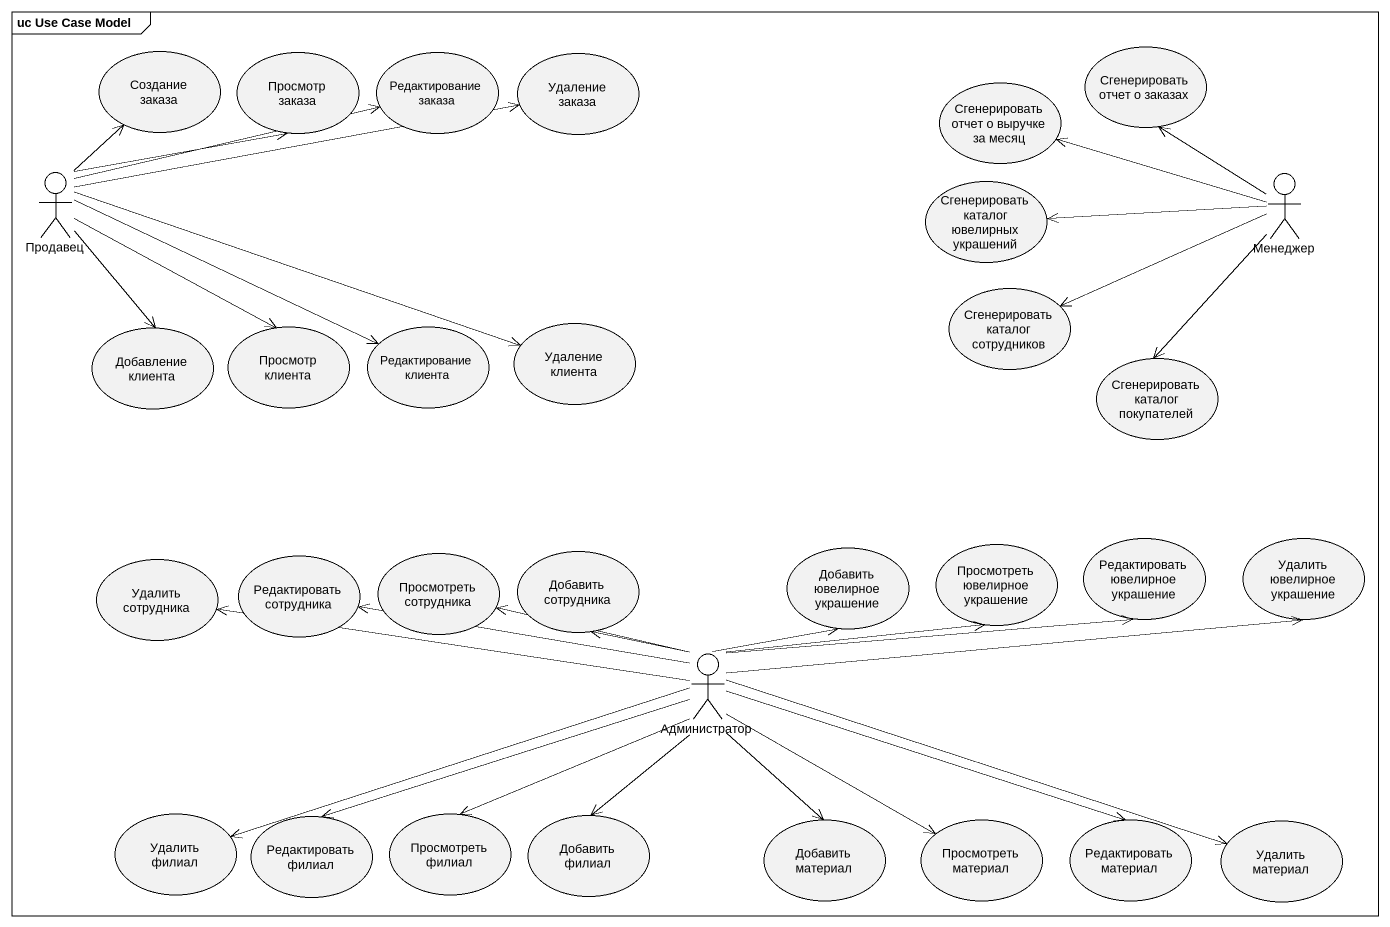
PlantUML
@startuml
mainframe uc Use Case Model
usecase "Сгенерировать отчет о заказах" as Сгенерировать_отчет_о
usecase "Создание заказа" as Создание_заказа
usecase "Просмотр заказа" as Просмотр_заказа
usecase "Редактирование заказа" as Редактирование_заказа
usecase "Удаление заказа" as Удаление_заказа
usecase "Сгенерировать отчет о выручке за месяц" as Сгенерировать_отчет_о_2
actor Продавец
usecase "Сгенерировать каталог ювелирных украшений" as Сгенерировать_каталог
actor Менеджер
usecase "Сгенерировать каталог сотрудников" as Сгенерировать_каталог_2
usecase "Добавление клиента" as Добавление_клиента
usecase "Просмотр клиента" as Просмотр_клиента
usecase "Редактирование клиента" as Редактирование_клиента
usecase "Удаление клиента" as Удаление_клиента
usecase "Сгенерировать каталог покупателей" as Сгенерировать_каталог_3
usecase "Удалить сотрудника" as Удалить_сотрудника
usecase "Редактировать сотрудника" as Редактировать_сотрудника
usecase "Просмотреть сотрудника" as Просмотреть_сотрудника
usecase "Добавить сотрудника" as Добавить_сотрудника
usecase "Добавить ювелирное украшение" as Добавить_ювелирное_украшение
usecase "Просмотреть ювелирное украшение" as Просмотреть_ювелирное
usecase "Редактировать ювелирное украшение" as Редактировать_ювелирное
usecase "Удалить ювелирное украшение" as Удалить_ювелирное_украшение
actor Администратор
usecase "Удалить филиал" as Удалить_филиал
usecase "Редактировать филиал" as Редактировать_филиал
usecase "Просмотреть филиал" as Просмотреть_филиал
usecase "Добавить филиал" as Добавить_филиал
usecase "Добавить материал" as Добавить_материал
usecase "Просмотреть материал" as Просмотреть_материал
usecase "Редактировать материал" as Редактировать_материал
usecase "Удалить материал" as Удалить_материал
Продавец -up-> Создание_заказа
Продавец -up-> Просмотр_заказа
Продавец -right-> Редактирование_заказа
Продавец -right-> Удаление_заказа
Продавец --> Добавление_клиента
Продавец -right-> Просмотр_клиента
Продавец -right-> Редактирование_клиента
Продавец -right-> Удаление_клиента
Менеджер -up-> Сгенерировать_отчет_о
Менеджер -left-> Сгенерировать_отчет_о_2
Менеджер -left-> Сгенерировать_каталог
Менеджер -left-> Сгенерировать_каталог_2
Менеджер --> Сгенерировать_каталог_3
Просмотреть_ювелирное <-left- Администратор
Администратор -left-> Удалить_сотрудника
Администратор -left-> Редактировать_сотрудника
Администратор -left-> Просмотреть_сотрудника
Администратор -up-> Добавить_сотрудника
Администратор -up-> Добавить_ювелирное_украшение
Администратор -right-> Редактировать_ювелирное
Администратор -right-> Удалить_ювелирное_украшение
Администратор -left-> Удалить_филиал
Администратор -left-> Редактировать_филиал
Администратор -left-> Просмотреть_филиал
Администратор --> Добавить_филиал
Администратор --> Добавить_материал
Администратор -right-> Просмотреть_материал
Администратор -right-> Редактировать_материал
Администратор -right-> Удалить_материал
@enduml
